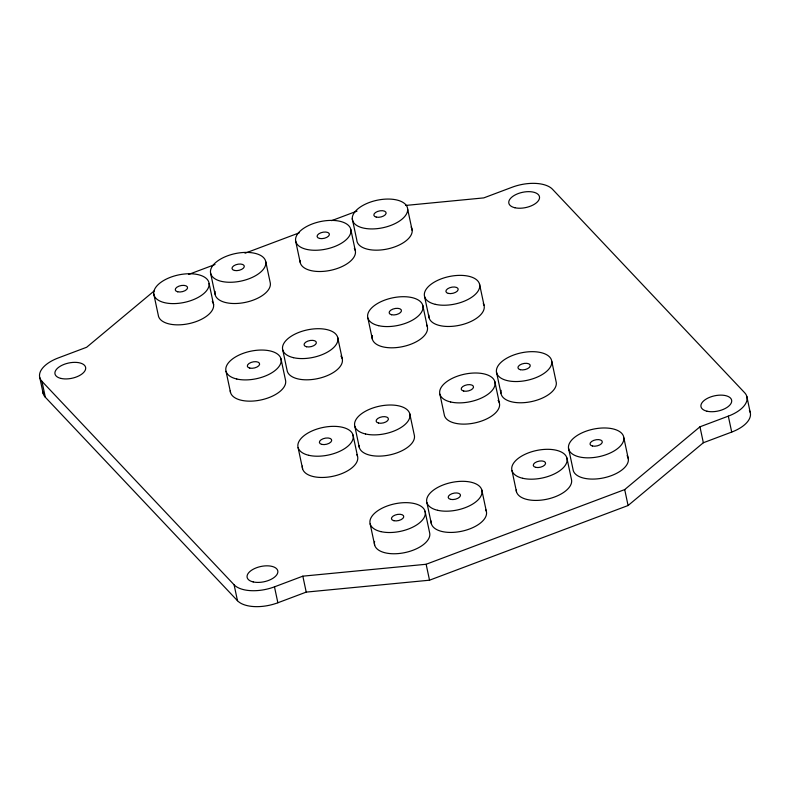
<?xml version="1.0" encoding="UTF-8"?>
<svg xmlns="http://www.w3.org/2000/svg" width="790" height="790" viewBox="0 0 790 790"><rect width="100%" height="100%" fill="white"/><g stroke="black" fill="none" stroke-linecap="round" stroke-linejoin="round"><path stroke-width="1.19" d="M154.386 290.76L86.653 347.254L58.292 357.929A31.314 15.612 -12 0 0 41.939 381.313L45.326 397.242L237.484 600.726A31.314 15.612 -12 0 0 277.863 602.77L306.224 592.105L429.523 580.196L628.08 505.521L703.347 442.746L731.708 432.071A31.314 15.612 -12 0 0 749.384 410.435M41.939 381.313L234.097 584.788A31.314 15.612 -12 0 0 274.476 586.842L302.837 576.167L426.136 564.267L624.702 489.583L699.96 426.807L728.321 416.142A31.314 15.612 -12 0 0 744.674 392.758L552.516 189.274A31.314 15.612 -12 0 0 512.137 187.23L483.776 197.895L405.645 205.44M188.464 274.495L215.018 264.512M245.028 253.225L299.291 232.813M331.612 220.657L357.011 211.108M746.817 396.412L750.204 412.341M728.321 416.142L731.708 432.071M699.96 426.807L703.347 442.746M623.853 437.858A28.183 14.052 -12 0 1 583.445 457.608A28.183 14.052 -12 0 1 581.193 433.246A28.183 14.052 -12 0 1 623.853 437.858L628.366 459.109M624.702 489.583L628.08 505.521M551.766 361.287A28.183 14.052 -12 0 1 511.861 381.353A28.183 14.052 -12 0 1 508.681 357.169A28.183 14.052 -12 0 1 551.766 361.287L556.279 382.528A28.183 14.052 -12 0 1 527.73 402.258A28.183 14.052 -12 0 1 501.127 390.329M568.474 447.95L572.987 469.191A28.183 14.052 -12 0 0 605.575 477.437A28.183 14.052 -12 0 0 627.092 455.642M566.884 457.933L571.407 479.175A28.183 14.052 -12 0 1 545.979 499.408A28.183 14.052 -12 0 1 516.226 489.978M479.5 283.985L484.013 305.226M496.436 371.912L500.959 393.163M494.826 381.629L499.339 402.87M511.979 470.554L516.492 491.795M481.791 489.938L486.304 511.179M407.689 209.291A28.183 14.052 -12 0 1 366.659 228.626A28.183 14.052 -12 0 1 365.582 204.057A28.183 14.052 -12 0 1 407.689 209.291L412.212 230.542M424.586 296.606L429.098 317.856M422.769 305.325L427.281 326.566M439.912 394.25L444.424 415.491A28.183 14.052 -12 0 0 478.394 422.038A28.183 14.052 -12 0 0 498.065 400.342M409.734 413.634L414.246 434.875A28.183 14.052 -12 0 1 388.818 455.109A28.183 14.052 -12 0 1 359.065 445.678M426.876 502.559L431.389 523.81M425.06 511.278L429.572 532.519A28.183 14.052 -12 0 1 402.337 553.079A28.183 14.052 -12 0 1 374.608 541.427M426.136 564.267L429.523 580.196M352.261 218.692L356.774 239.933A28.183 14.052 -12 0 0 388.729 248.682A28.183 14.052 -12 0 0 411.106 227.026M350.839 229.594A28.183 14.052 -12 0 1 311.764 250.144A28.183 14.052 -12 0 1 307.132 226.256A28.183 14.052 -12 0 1 350.839 229.594L355.352 250.835M367.854 317.945L372.366 339.187M337.666 337.33L342.188 358.571M354.819 426.254L359.332 447.505M353.002 434.974L357.515 456.215M370.145 523.898L374.667 545.139M295.657 241.069L300.17 262.31M265.766 261.727A28.183 14.052 -12 0 1 226.434 282.129A28.183 14.052 -12 0 1 222.247 258.152A28.183 14.052 -12 0 1 265.766 261.727L270.289 282.968A28.183 14.052 -12 0 1 242.362 302.916A28.183 14.052 -12 0 1 215.107 291.372M282.761 349.95L287.274 371.201A28.183 14.052 -12 0 0 321.234 377.738A28.183 14.052 -12 0 0 340.905 356.053M280.934 358.67L285.457 379.911A28.183 14.052 -12 0 1 260.029 400.145A28.183 14.052 -12 0 1 230.275 390.714M298.087 447.594L302.6 468.835M302.837 576.167L306.224 592.105M210.535 272.945L215.048 294.186M274.476 586.842L277.863 602.77M209.093 283.482A28.183 14.052 -12 0 1 168.971 303.4A28.183 14.052 -12 0 1 166.196 279.147A28.183 14.052 -12 0 1 209.093 283.482L213.616 304.723M226.029 371.29L230.542 392.531M234.097 584.788L237.484 600.726M153.744 293.87L158.257 315.111A28.183 14.052 -12 0 0 191.131 323.13A28.183 14.052 -12 0 0 212.253 301.276M39.796 377.66L43.183 393.588M45.326 397.242A31.314 15.612 -12 0 1 42.887 391.563M354.305 248.248A28.183 14.052 -12 0 1 331.346 270.17A28.183 14.052 -12 0 1 300.052 260.463M483.273 303.518A28.183 14.052 -12 0 1 459.484 325.282A28.183 14.052 -12 0 1 428.881 315.082M426.541 324.848A28.183 14.052 -12 0 1 401.853 346.8A28.183 14.052 -12 0 1 372.307 335.474M356.784 454.497A28.183 14.052 -12 0 1 332.985 476.271A28.183 14.052 -12 0 1 302.382 466.07M485.574 509.471A28.183 14.052 -12 0 1 461.775 531.236A28.183 14.052 -12 0 1 431.172 521.035M253.185 581.924A15.662 7.801 -12 0 0 277.754 572.681A15.662 7.801 -12 0 0 256.464 567.763A15.662 7.801 -12 0 0 253.185 581.924M707.03 411.225A15.662 7.801 -12 0 0 731.599 401.982A15.662 7.801 -12 0 0 710.309 397.064A15.662 7.801 -12 0 0 707.03 411.225M61.018 378.44A15.662 7.801 -12 0 0 85.587 369.207A15.662 7.801 -12 0 0 64.296 364.289A15.662 7.801 -12 0 0 61.018 378.44M514.873 207.74A15.662 7.801 -12 0 0 539.432 198.507A15.662 7.801 -12 0 0 518.141 193.589A15.662 7.801 -12 0 0 514.873 207.74M376.267 217.112A6.261 3.121 -12 0 0 386.093 213.419A6.261 3.121 -12 0 0 377.581 211.453A6.261 3.121 -12 0 0 376.267 217.112M319.535 238.452A6.261 3.121 -12 0 0 329.361 234.758A6.261 3.121 -12 0 0 320.849 232.783A6.261 3.121 -12 0 0 319.535 238.452M234.442 270.457A6.261 3.121 -12 0 0 244.268 266.763A6.261 3.121 -12 0 0 235.746 264.798A6.261 3.121 -12 0 0 234.442 270.457M177.711 291.796A6.261 3.121 -12 0 0 187.536 288.093A6.261 3.121 -12 0 0 179.014 286.128A6.261 3.121 -12 0 0 177.711 291.796M249.768 368.101A6.261 3.121 -12 0 0 259.594 364.397A6.261 3.121 -12 0 0 251.082 362.432A6.261 3.121 -12 0 0 249.768 368.101M306.5 346.761A6.261 3.121 -12 0 0 316.326 343.067A6.261 3.121 -12 0 0 307.814 341.102A6.261 3.121 -12 0 0 306.5 346.761M391.593 314.756A6.261 3.121 -12 0 0 401.419 311.062A6.261 3.121 -12 0 0 392.906 309.088A6.261 3.121 -12 0 0 391.593 314.756M448.325 293.416A6.261 3.121 -12 0 0 458.151 289.723A6.261 3.121 -12 0 0 449.638 287.757A6.261 3.121 -12 0 0 448.325 293.416M393.894 520.709A6.261 3.121 -12 0 0 403.72 517.006A6.261 3.121 -12 0 0 395.197 515.04A6.261 3.121 -12 0 0 393.894 520.709M450.626 499.369A6.261 3.121 -12 0 0 460.452 495.676A6.261 3.121 -12 0 0 451.929 493.711A6.261 3.121 -12 0 0 450.626 499.369M535.719 467.364A6.261 3.121 -12 0 0 545.544 463.671A6.261 3.121 -12 0 0 537.032 461.696A6.261 3.121 -12 0 0 535.719 467.364M592.451 446.024A6.261 3.121 -12 0 0 602.276 442.331A6.261 3.121 -12 0 0 593.764 440.366A6.261 3.121 -12 0 0 592.451 446.024M520.324 369.71A6.261 3.121 -12 0 0 530.208 366.066A6.261 3.121 -12 0 0 521.775 364.032A6.261 3.121 -12 0 0 520.324 369.71M463.73 391.07A6.261 3.121 -12 0 0 473.496 387.317A6.261 3.121 -12 0 0 464.885 385.421A6.261 3.121 -12 0 0 463.73 391.07M378.558 423.065A6.261 3.121 -12 0 0 388.384 419.372A6.261 3.121 -12 0 0 379.872 417.406A6.261 3.121 -12 0 0 378.558 423.065M321.826 444.405A6.261 3.121 -12 0 0 331.662 440.702A6.261 3.121 -12 0 0 323.14 438.736A6.261 3.121 -12 0 0 321.826 444.405M435.339 304.338A28.183 14.052 -12 0 0 479.55 287.708A28.183 14.052 -12 0 0 441.235 278.85A28.183 14.052 -12 0 0 435.339 304.338M378.608 325.678A28.183 14.052 -12 0 0 422.818 309.038A28.183 14.052 -12 0 0 384.503 300.19A28.183 14.052 -12 0 0 378.608 325.678M293.505 357.682A28.183 14.052 -12 0 0 337.725 341.053A28.183 14.052 -12 0 0 299.4 332.195A28.183 14.052 -12 0 0 293.505 357.682M236.783 379.012A28.183 14.052 -12 0 0 280.993 362.383A28.183 14.052 -12 0 0 242.668 353.535A28.183 14.052 -12 0 0 236.783 379.012M308.841 455.317A28.183 14.052 -12 0 0 353.061 438.687A28.183 14.052 -12 0 0 314.736 429.839A28.183 14.052 -12 0 0 308.841 455.317M365.572 433.987A28.183 14.052 -12 0 0 409.783 417.357A28.183 14.052 -12 0 0 371.468 408.499A28.183 14.052 -12 0 0 365.572 433.987M450.665 401.982A28.183 14.052 -12 0 0 494.886 385.342A28.183 14.052 -12 0 0 456.561 376.494A28.183 14.052 -12 0 0 450.665 401.982M380.899 531.621A28.183 14.052 -12 0 0 425.119 514.991A28.183 14.052 -12 0 0 386.794 506.143A28.183 14.052 -12 0 0 380.899 531.621M437.63 510.291A28.183 14.052 -12 0 0 481.851 493.661A28.183 14.052 -12 0 0 443.526 484.803A28.183 14.052 -12 0 0 437.63 510.291M522.723 478.286A28.183 14.052 -12 0 0 566.944 461.646A28.183 14.052 -12 0 0 528.619 452.798A28.183 14.052 -12 0 0 522.723 478.286"/></g></svg>
